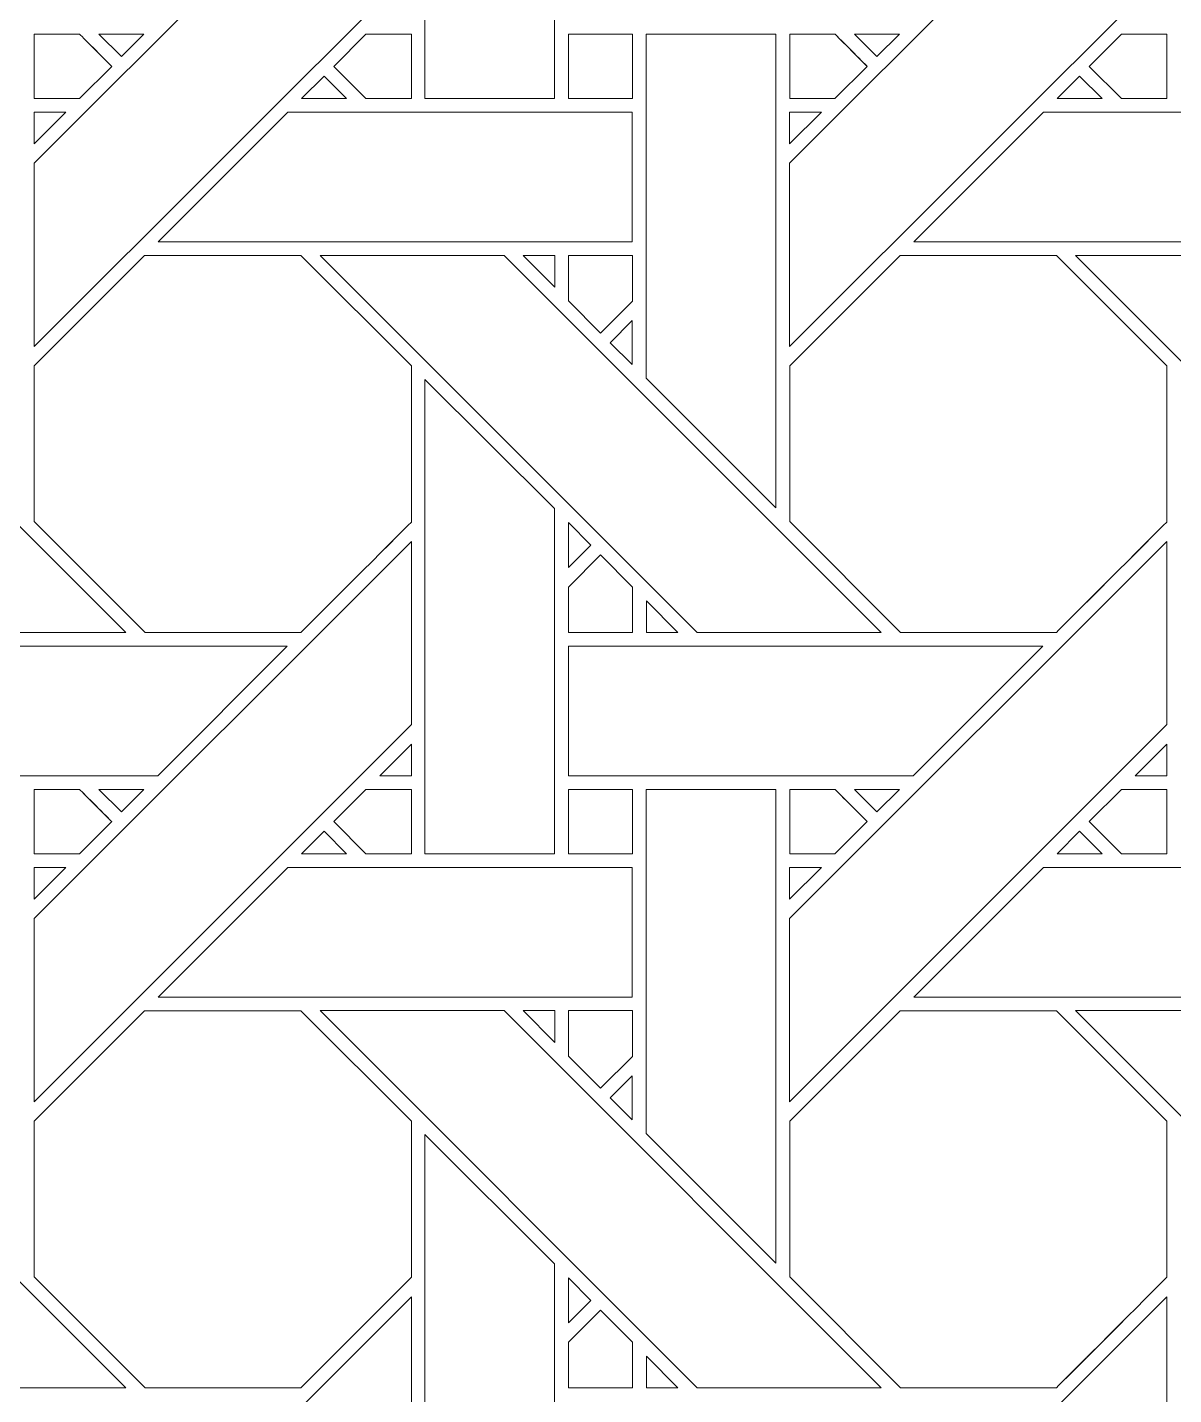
# Model space of a CAD drawing. Header units: inches. Extents: x 4.4 to 20.4, y 1.1 to 17.1.
# Drawn here: x 16.407 to 17.846, y 6.477 to 8.195 of the extents above; entities that cross this region are included whole.
import ezdxf

# ---------------------------------------------------------------- set-up
doc = ezdxf.new("R2010")
doc.units = ezdxf.units.IN
doc.header["$MEASUREMENT"] = 0
doc.layers.add('Design', color=7, linetype='Continuous', lineweight=0)

msp = doc.modelspace()

# ---------------------------------------------------------------- linework, layer by layer
at = {"layer": 'Design'}
for points, knots in [([(12.3829, 17.0948), (7.9646, 17.0948), (4.3829, 13.513), (4.3829, 9.0948), (4.3829, 4.6765), (7.9646, 1.0948), (12.3829, 1.0948), (16.8011, 1.0948), (20.3829, 4.6765), (20.3829, 9.0948), (20.3829, 13.513), (16.8011, 17.0948), (12.3829, 17.0948)], [0, 0, 0, 0, 1, 1, 1, 2, 2, 2, 3, 3, 3, 4, 4, 4, 4]), ([(12.3829, 16.2388), (8.4373, 16.2388), (5.2388, 13.0403), (5.2388, 9.0948), (5.2388, 5.1492), (8.4373, 1.9507), (12.3829, 1.9507), (16.3284, 1.9507), (19.5269, 5.1492), (19.5269, 9.0948), (19.5269, 13.0403), (16.3284, 16.2388), (12.3829, 16.2388)], [0, 0, 0, 0, 1, 1, 1, 2, 2, 2, 3, 3, 3, 4, 4, 4, 4]), ([(16.9061, 8.1057), (16.9061, 8.1057), (16.9061, 8.7015), (16.9061, 8.7015), (16.9061, 8.7015), (17.0689, 8.5394), (17.0689, 8.5394), (17.0689, 8.5394), (17.0689, 8.1057), (17.0689, 8.1057), (17.0689, 8.1057), (16.9061, 8.1057), (16.9061, 8.1057)], [0, 0, 0, 0, 1, 1, 1, 2, 2, 2, 3, 3, 3, 4, 4, 4, 4]), ([(16.889, 8.2679), (16.889, 8.2679), (16.4153, 7.7943), (16.4153, 7.7943), (16.4153, 7.7943), (16.4153, 8.0244), (16.4153, 8.0244), (16.4153, 8.0244), (16.889, 8.498), (16.889, 8.498), (16.889, 8.498), (16.889, 8.2679), (16.889, 8.2679)], [0, 0, 0, 0, 1, 1, 1, 2, 2, 2, 3, 3, 3, 4, 4, 4, 4]), ([(17.8377, 8.2679), (17.8377, 8.2679), (17.364, 7.7943), (17.364, 7.7943), (17.364, 7.7943), (17.364, 8.0244), (17.364, 8.0244), (17.364, 8.0244), (17.8377, 8.498), (17.8377, 8.498), (17.8377, 8.498), (17.8377, 8.2679), (17.8377, 8.2679)], [0, 0, 0, 0, 1, 1, 1, 2, 2, 2, 3, 3, 3, 4, 4, 4, 4]), ([(16.4724, 8.1865), (16.4775, 8.1813), (16.5083, 8.1505), (16.5127, 8.1461), (16.5127, 8.1461), (16.4723, 8.1057), (16.4723, 8.1057), (16.4723, 8.1057), (16.4153, 8.1057), (16.4153, 8.1057), (16.4153, 8.1057), (16.4153, 8.1865), (16.4153, 8.1865), (16.4153, 8.1865), (16.4724, 8.1865), (16.4724, 8.1865)], [0, 0, 0, 0, 1, 1, 1, 2, 2, 2, 3, 3, 3, 4, 4, 4, 5, 5, 5, 5]), ([(16.5127, 8.1461), (16.5127, 8.1461), (16.4723, 8.1057), (16.4723, 8.1057), (16.4723, 8.1057), (16.4153, 8.1057), (16.4153, 8.1057), (16.4153, 8.1057), (16.4153, 8.1865), (16.4153, 8.1865), (16.4153, 8.1865), (16.4724, 8.1865), (16.4724, 8.1865), (16.4777, 8.1812), (16.5085, 8.1503), (16.5127, 8.1461)], [0, 0, 0, 0, 1, 1, 1, 2, 2, 2, 3, 3, 3, 4, 4, 4, 5, 5, 5, 5]), ([(16.4967, 8.1865), (16.4967, 8.1865), (16.5532, 8.1865), (16.5532, 8.1865), (16.5532, 8.1865), (16.5249, 8.1583), (16.5249, 8.1583), (16.5249, 8.1583), (16.4967, 8.1865), (16.4967, 8.1865)], [0, 0, 0, 0, 1, 1, 1, 2, 2, 2, 3, 3, 3, 3]), ([(16.8319, 8.1057), (16.8319, 8.1057), (16.7915, 8.1461), (16.7915, 8.1461), (16.7915, 8.1461), (16.832, 8.1865), (16.832, 8.1865), (16.832, 8.1865), (16.889, 8.1865), (16.889, 8.1865), (16.889, 8.1865), (16.889, 8.1057), (16.889, 8.1057), (16.889, 8.1057), (16.8319, 8.1057), (16.8319, 8.1057)], [0, 0, 0, 0, 1, 1, 1, 2, 2, 2, 3, 3, 3, 4, 4, 4, 5, 5, 5, 5]), ([(16.889, 8.1057), (16.889, 8.1057), (16.8319, 8.1057), (16.8319, 8.1057), (16.8319, 8.1057), (16.7915, 8.1461), (16.7915, 8.1461), (16.7915, 8.1461), (16.832, 8.1865), (16.832, 8.1865), (16.832, 8.1865), (16.889, 8.1865), (16.889, 8.1865), (16.889, 8.1865), (16.889, 8.1057), (16.889, 8.1057)], [0, 0, 0, 0, 1, 1, 1, 2, 2, 2, 3, 3, 3, 4, 4, 4, 5, 5, 5, 5]), ([(17.0862, 8.1057), (17.0862, 8.1057), (17.0862, 8.1865), (17.0862, 8.1865), (17.0862, 8.1865), (17.1665, 8.1865), (17.1665, 8.1865), (17.1665, 8.1865), (17.1665, 8.1057), (17.1665, 8.1057), (17.1665, 8.1057), (17.0862, 8.1057), (17.0862, 8.1057)], [0, 0, 0, 0, 1, 1, 1, 2, 2, 2, 3, 3, 3, 4, 4, 4, 4]), ([(17.0862, 8.1057), (17.0862, 8.1057), (17.0862, 8.1865), (17.0862, 8.1865), (17.0862, 8.1865), (17.1665, 8.1865), (17.1665, 8.1865), (17.1665, 8.1865), (17.1665, 8.1057), (17.1665, 8.1057), (17.1665, 8.1057), (17.0862, 8.1057), (17.0862, 8.1057)], [0, 0, 0, 0, 1, 1, 1, 2, 2, 2, 3, 3, 3, 4, 4, 4, 4]), ([(17.184, 7.7543), (17.184, 7.7543), (17.184, 8.1865), (17.184, 8.1865), (17.184, 8.1865), (17.3469, 8.1865), (17.3469, 8.1865), (17.3469, 8.1865), (17.3469, 7.5914), (17.3469, 7.5914), (17.3469, 7.5914), (17.184, 7.7543), (17.184, 7.7543)], [0, 0, 0, 0, 1, 1, 1, 2, 2, 2, 3, 3, 3, 4, 4, 4, 4]), ([(17.4211, 8.1865), (17.4263, 8.1813), (17.457, 8.1505), (17.4615, 8.1461), (17.4615, 8.1461), (17.421, 8.1057), (17.421, 8.1057), (17.421, 8.1057), (17.3641, 8.1057), (17.3641, 8.1057), (17.3641, 8.1057), (17.3641, 8.1865), (17.3641, 8.1865), (17.3641, 8.1865), (17.4211, 8.1865), (17.4211, 8.1865)], [0, 0, 0, 0, 1, 1, 1, 2, 2, 2, 3, 3, 3, 4, 4, 4, 5, 5, 5, 5]), ([(17.4457, 8.1618), (17.4457, 8.1618), (17.4615, 8.1461), (17.4615, 8.1461), (17.4615, 8.1461), (17.421, 8.1057), (17.421, 8.1057), (17.421, 8.1057), (17.3641, 8.1057), (17.3641, 8.1057), (17.3641, 8.1057), (17.3641, 8.1865), (17.3641, 8.1865), (17.3641, 8.1865), (17.4211, 8.1865), (17.4211, 8.1865), (17.4265, 8.1811), (17.4364, 8.1712), (17.4457, 8.1618)], [0, 0, 0, 0, 1, 1, 1, 2, 2, 2, 3, 3, 3, 4, 4, 4, 5, 5, 5, 6, 6, 6, 6]), ([(17.4455, 8.1865), (17.4455, 8.1865), (17.5019, 8.1865), (17.5019, 8.1865), (17.5019, 8.1865), (17.4736, 8.1583), (17.4736, 8.1583), (17.4736, 8.1583), (17.4455, 8.1865), (17.4455, 8.1865)], [0, 0, 0, 0, 1, 1, 1, 2, 2, 2, 3, 3, 3, 3]), ([(17.7806, 8.1057), (17.7806, 8.1057), (17.7403, 8.1461), (17.7403, 8.1461), (17.7403, 8.1461), (17.7807, 8.1865), (17.7807, 8.1865), (17.7807, 8.1865), (17.8377, 8.1865), (17.8377, 8.1865), (17.8377, 8.1865), (17.8377, 8.1057), (17.8377, 8.1057), (17.8377, 8.1057), (17.7806, 8.1057), (17.7806, 8.1057)], [0, 0, 0, 0, 1, 1, 1, 2, 2, 2, 3, 3, 3, 4, 4, 4, 5, 5, 5, 5]), ([(17.8377, 8.1057), (17.8377, 8.1057), (17.7806, 8.1057), (17.7806, 8.1057), (17.7806, 8.1057), (17.7403, 8.1461), (17.7403, 8.1461), (17.7403, 8.1461), (17.7807, 8.1865), (17.7807, 8.1865), (17.7807, 8.1865), (17.8377, 8.1865), (17.8377, 8.1865), (17.8377, 8.1865), (17.8377, 8.1057), (17.8377, 8.1057)], [0, 0, 0, 0, 1, 1, 1, 2, 2, 2, 3, 3, 3, 4, 4, 4, 5, 5, 5, 5]), ([(16.7794, 8.1339), (16.7794, 8.1339), (16.8076, 8.1057), (16.8076, 8.1057), (16.8076, 8.1057), (16.7511, 8.1057), (16.7511, 8.1057), (16.7511, 8.1057), (16.7794, 8.1339), (16.7794, 8.1339)], [0, 0, 0, 0, 1, 1, 1, 2, 2, 2, 3, 3, 3, 3]), ([(17.7281, 8.1339), (17.7281, 8.1339), (17.7564, 8.1057), (17.7564, 8.1057), (17.7564, 8.1057), (17.6999, 8.1057), (17.6999, 8.1057), (17.6999, 8.1057), (17.7281, 8.1339), (17.7281, 8.1339)], [0, 0, 0, 0, 1, 1, 1, 2, 2, 2, 3, 3, 3, 3]), ([(16.4551, 8.0885), (16.4551, 8.0885), (16.4153, 8.0487), (16.4153, 8.0487), (16.4153, 8.0487), (16.4153, 8.0885), (16.4153, 8.0885), (16.4153, 8.0885), (16.4551, 8.0885), (16.4551, 8.0885)], [0, 0, 0, 0, 1, 1, 1, 2, 2, 2, 3, 3, 3, 3]), ([(17.1664, 8.0885), (17.1664, 8.0885), (17.1664, 7.9257), (17.1664, 7.9257), (17.1664, 7.9257), (16.5711, 7.9257), (16.5711, 7.9257), (16.5711, 7.9257), (16.734, 8.0885), (16.734, 8.0885), (16.734, 8.0885), (17.1664, 8.0885), (17.1664, 8.0885)], [0, 0, 0, 0, 1, 1, 1, 2, 2, 2, 3, 3, 3, 4, 4, 4, 4]), ([(17.4039, 8.0885), (17.4039, 8.0885), (17.364, 8.0487), (17.364, 8.0487), (17.364, 8.0487), (17.364, 8.0885), (17.364, 8.0885), (17.364, 8.0885), (17.4039, 8.0885), (17.4039, 8.0885)], [0, 0, 0, 0, 1, 1, 1, 2, 2, 2, 3, 3, 3, 3]), ([(18.1152, 8.0885), (18.1152, 8.0885), (18.1152, 7.9257), (18.1152, 7.9257), (18.1152, 7.9257), (17.5199, 7.9257), (17.5199, 7.9257), (17.5199, 7.9257), (17.6827, 8.0885), (17.6827, 8.0885), (17.6827, 8.0885), (18.1152, 8.0885), (18.1152, 8.0885)], [0, 0, 0, 0, 1, 1, 1, 2, 2, 2, 3, 3, 3, 4, 4, 4, 4]), ([(16.2993, 7.435), (16.2993, 7.435), (15.8257, 7.9086), (15.8257, 7.9086), (15.8257, 7.9086), (16.0567, 7.9086), (16.0567, 7.9086), (16.0567, 7.9086), (16.5303, 7.435), (16.5303, 7.435), (16.5303, 7.435), (16.2993, 7.435), (16.2993, 7.435)], [0, 0, 0, 0, 1, 1, 1, 2, 2, 2, 3, 3, 3, 4, 4, 4, 4]), ([(16.554, 7.9086), (16.554, 7.9086), (16.7502, 7.9086), (16.7502, 7.9086), (16.7502, 7.9086), (16.889, 7.7699), (16.889, 7.7699), (16.889, 7.7699), (16.889, 7.5737), (16.889, 7.5737), (16.8712, 7.5557), (16.7593, 7.444), (16.7503, 7.435), (16.7503, 7.435), (16.5546, 7.435), (16.5546, 7.435), (16.5546, 7.435), (16.4153, 7.5742), (16.4153, 7.5742), (16.4153, 7.5742), (16.4153, 7.7699), (16.4153, 7.7699), (16.4153, 7.7699), (16.554, 7.9086), (16.554, 7.9086)], [0, 0, 0, 0, 1, 1, 1, 2, 2, 2, 3, 3, 3, 4, 4, 4, 5, 5, 5, 6, 6, 6, 7, 7, 7, 8, 8, 8, 8]), ([(16.889, 7.5737), (16.8711, 7.5556), (16.7592, 7.4439), (16.7503, 7.435), (16.7503, 7.435), (16.5546, 7.435), (16.5546, 7.435), (16.5546, 7.435), (16.4153, 7.5742), (16.4153, 7.5742), (16.4153, 7.5742), (16.4153, 7.7699), (16.4153, 7.7699), (16.4153, 7.7699), (16.554, 7.9086), (16.554, 7.9086), (16.554, 7.9086), (16.7502, 7.9086), (16.7502, 7.9086), (16.7502, 7.9086), (16.889, 7.7699), (16.889, 7.7699), (16.889, 7.7699), (16.889, 7.5737), (16.889, 7.5737)], [0, 0, 0, 0, 1, 1, 1, 2, 2, 2, 3, 3, 3, 4, 4, 4, 5, 5, 5, 6, 6, 6, 7, 7, 7, 8, 8, 8, 8]), ([(17.248, 7.435), (17.248, 7.435), (16.7745, 7.9086), (16.7745, 7.9086), (16.7745, 7.9086), (17.0054, 7.9086), (17.0054, 7.9086), (17.0054, 7.9086), (17.479, 7.435), (17.479, 7.435), (17.479, 7.435), (17.248, 7.435), (17.248, 7.435)], [0, 0, 0, 0, 1, 1, 1, 2, 2, 2, 3, 3, 3, 4, 4, 4, 4]), ([(17.069, 7.9086), (17.069, 7.9086), (17.069, 7.8688), (17.069, 7.8688), (17.069, 7.8688), (17.0295, 7.9086), (17.0295, 7.9086), (17.0295, 7.9086), (17.069, 7.9086), (17.069, 7.9086)], [0, 0, 0, 0, 1, 1, 1, 2, 2, 2, 3, 3, 3, 3]), ([(17.1665, 7.9086), (17.1665, 7.9086), (17.1665, 7.851), (17.1665, 7.851), (17.1665, 7.851), (17.1265, 7.8111), (17.1265, 7.8111), (17.1265, 7.8111), (17.0862, 7.8514), (17.0862, 7.8514), (17.0862, 7.8514), (17.0862, 7.9086), (17.0862, 7.9086), (17.0862, 7.9086), (17.1665, 7.9086), (17.1665, 7.9086)], [0, 0, 0, 0, 1, 1, 1, 2, 2, 2, 3, 3, 3, 4, 4, 4, 5, 5, 5, 5]), ([(17.1265, 7.8111), (17.1265, 7.8111), (17.0862, 7.8514), (17.0862, 7.8514), (17.0862, 7.8514), (17.0862, 7.9086), (17.0862, 7.9086), (17.0862, 7.9086), (17.1665, 7.9086), (17.1665, 7.9086), (17.1665, 7.9086), (17.1665, 7.851), (17.1665, 7.851), (17.1665, 7.851), (17.1265, 7.8111), (17.1265, 7.8111)], [0, 0, 0, 0, 1, 1, 1, 2, 2, 2, 3, 3, 3, 4, 4, 4, 5, 5, 5, 5]), ([(17.5028, 7.9086), (17.5028, 7.9086), (17.699, 7.9086), (17.699, 7.9086), (17.699, 7.9086), (17.8377, 7.7699), (17.8377, 7.7699), (17.8377, 7.7699), (17.8377, 7.5737), (17.8377, 7.5737), (17.8199, 7.5557), (17.708, 7.444), (17.699, 7.435), (17.699, 7.435), (17.5033, 7.435), (17.5033, 7.435), (17.5033, 7.435), (17.3641, 7.5742), (17.3641, 7.5742), (17.3641, 7.5742), (17.3641, 7.7699), (17.3641, 7.7699), (17.3641, 7.7699), (17.5028, 7.9086), (17.5028, 7.9086)], [0, 0, 0, 0, 1, 1, 1, 2, 2, 2, 3, 3, 3, 4, 4, 4, 5, 5, 5, 6, 6, 6, 7, 7, 7, 8, 8, 8, 8]), ([(17.8377, 7.5737), (17.8198, 7.5556), (17.7079, 7.4439), (17.699, 7.435), (17.699, 7.435), (17.5033, 7.435), (17.5033, 7.435), (17.5033, 7.435), (17.3641, 7.5742), (17.3641, 7.5742), (17.3641, 7.5742), (17.3641, 7.7699), (17.3641, 7.7699), (17.3641, 7.7699), (17.5028, 7.9086), (17.5028, 7.9086), (17.5028, 7.9086), (17.699, 7.9086), (17.699, 7.9086), (17.699, 7.9086), (17.8377, 7.7699), (17.8377, 7.7699), (17.8377, 7.7699), (17.8377, 7.5737), (17.8377, 7.5737)], [0, 0, 0, 0, 1, 1, 1, 2, 2, 2, 3, 3, 3, 4, 4, 4, 5, 5, 5, 6, 6, 6, 7, 7, 7, 8, 8, 8, 8]), ([(18.1967, 7.435), (18.1967, 7.435), (17.7232, 7.9086), (17.7232, 7.9086), (17.7232, 7.9086), (17.9541, 7.9086), (17.9541, 7.9086), (17.9541, 7.9086), (18.4278, 7.435), (18.4278, 7.435), (18.4278, 7.435), (18.1967, 7.435), (18.1967, 7.435)], [0, 0, 0, 0, 1, 1, 1, 2, 2, 2, 3, 3, 3, 4, 4, 4, 4]), ([(17.1664, 7.8268), (17.1664, 7.8268), (17.1664, 7.7716), (17.1664, 7.7716), (17.1664, 7.7716), (17.1387, 7.799), (17.1387, 7.799), (17.1387, 7.799), (17.1664, 7.8268), (17.1664, 7.8268)], [0, 0, 0, 0, 1, 1, 1, 2, 2, 2, 3, 3, 3, 3]), ([(16.9061, 7.157), (16.9061, 7.157), (16.9061, 7.7528), (16.9061, 7.7528), (16.9061, 7.7528), (17.0689, 7.5906), (17.0689, 7.5906), (17.0689, 7.5906), (17.0689, 7.157), (17.0689, 7.157), (17.0689, 7.157), (16.9061, 7.157), (16.9061, 7.157)], [0, 0, 0, 0, 1, 1, 1, 2, 2, 2, 3, 3, 3, 4, 4, 4, 4]), ([(17.0862, 7.5164), (17.0862, 7.5164), (17.0862, 7.5732), (17.0862, 7.5732), (17.0862, 7.5732), (17.1144, 7.5446), (17.1144, 7.5446), (17.1144, 7.5446), (17.0862, 7.5164), (17.0862, 7.5164)], [0, 0, 0, 0, 1, 1, 1, 2, 2, 2, 3, 3, 3, 3]), ([(16.889, 7.3192), (16.889, 7.3192), (16.4153, 6.8455), (16.4153, 6.8455), (16.4153, 6.8455), (16.4153, 7.0756), (16.4153, 7.0756), (16.4153, 7.0756), (16.889, 7.5492), (16.889, 7.5492), (16.889, 7.5492), (16.889, 7.3192), (16.889, 7.3192)], [0, 0, 0, 0, 1, 1, 1, 2, 2, 2, 3, 3, 3, 4, 4, 4, 4]), ([(17.8377, 7.3192), (17.8377, 7.3192), (17.364, 6.8455), (17.364, 6.8455), (17.364, 6.8455), (17.364, 7.0756), (17.364, 7.0756), (17.364, 7.0756), (17.8377, 7.5492), (17.8377, 7.5492), (17.8377, 7.5492), (17.8377, 7.3192), (17.8377, 7.3192)], [0, 0, 0, 0, 1, 1, 1, 2, 2, 2, 3, 3, 3, 4, 4, 4, 4]), ([(17.0862, 7.4347), (17.0862, 7.4347), (17.0862, 7.492), (17.0862, 7.492), (17.0862, 7.492), (17.1265, 7.5323), (17.1265, 7.5323), (17.1265, 7.5323), (17.1669, 7.492), (17.1669, 7.492), (17.1669, 7.492), (17.1669, 7.4347), (17.1669, 7.4347), (17.1669, 7.4347), (17.0862, 7.4347), (17.0862, 7.4347)], [0, 0, 0, 0, 1, 1, 1, 2, 2, 2, 3, 3, 3, 4, 4, 4, 5, 5, 5, 5]), ([(17.1265, 7.5323), (17.1265, 7.5323), (17.1669, 7.492), (17.1669, 7.492), (17.1669, 7.492), (17.1669, 7.4347), (17.1669, 7.4347), (17.1669, 7.4347), (17.0862, 7.4347), (17.0862, 7.4347), (17.0862, 7.4347), (17.0862, 7.492), (17.0862, 7.492), (17.0862, 7.492), (17.1265, 7.5323), (17.1265, 7.5323)], [0, 0, 0, 0, 1, 1, 1, 2, 2, 2, 3, 3, 3, 4, 4, 4, 5, 5, 5, 5]), ([(17.1841, 7.4349), (17.1841, 7.4349), (17.1841, 7.4747), (17.1841, 7.4747), (17.1841, 7.4747), (17.2238, 7.4349), (17.2238, 7.4349), (17.2238, 7.4349), (17.1841, 7.4349), (17.1841, 7.4349)], [0, 0, 0, 0, 1, 1, 1, 2, 2, 2, 3, 3, 3, 3]), ([(16.5704, 7.255), (16.5704, 7.255), (16.1375, 7.255), (16.1375, 7.255), (16.1375, 7.255), (16.1375, 7.4177), (16.1375, 7.4177), (16.1375, 7.4177), (16.7332, 7.4177), (16.7332, 7.4177), (16.7332, 7.4177), (16.5704, 7.255), (16.5704, 7.255)], [0, 0, 0, 0, 1, 1, 1, 2, 2, 2, 3, 3, 3, 4, 4, 4, 4]), ([(17.5191, 7.255), (17.5191, 7.255), (17.0862, 7.255), (17.0862, 7.255), (17.0862, 7.255), (17.0862, 7.4177), (17.0862, 7.4177), (17.0862, 7.4177), (17.6819, 7.4177), (17.6819, 7.4177), (17.6819, 7.4177), (17.5191, 7.255), (17.5191, 7.255)], [0, 0, 0, 0, 1, 1, 1, 2, 2, 2, 3, 3, 3, 4, 4, 4, 4]), ([(16.889, 7.2948), (16.889, 7.2948), (16.889, 7.255), (16.889, 7.255), (16.889, 7.255), (16.8492, 7.255), (16.8492, 7.255), (16.8492, 7.255), (16.889, 7.2948), (16.889, 7.2948)], [0, 0, 0, 0, 1, 1, 1, 2, 2, 2, 3, 3, 3, 3]), ([(17.8377, 7.2948), (17.8377, 7.2948), (17.8377, 7.255), (17.8377, 7.255), (17.8377, 7.255), (17.7979, 7.255), (17.7979, 7.255), (17.7979, 7.255), (17.8377, 7.2948), (17.8377, 7.2948)], [0, 0, 0, 0, 1, 1, 1, 2, 2, 2, 3, 3, 3, 3]), ([(16.4724, 7.2377), (16.4775, 7.2326), (16.5083, 7.2018), (16.5127, 7.1974), (16.5127, 7.1974), (16.4723, 7.1569), (16.4723, 7.1569), (16.4723, 7.1569), (16.4153, 7.1569), (16.4153, 7.1569), (16.4153, 7.1569), (16.4153, 7.2377), (16.4153, 7.2377), (16.4153, 7.2377), (16.4724, 7.2377), (16.4724, 7.2377)], [0, 0, 0, 0, 1, 1, 1, 2, 2, 2, 3, 3, 3, 4, 4, 4, 5, 5, 5, 5]), ([(16.5127, 7.1974), (16.5127, 7.1974), (16.4723, 7.1569), (16.4723, 7.1569), (16.4723, 7.1569), (16.4153, 7.1569), (16.4153, 7.1569), (16.4153, 7.1569), (16.4153, 7.2377), (16.4153, 7.2377), (16.4153, 7.2377), (16.4724, 7.2377), (16.4724, 7.2377), (16.4777, 7.2324), (16.5085, 7.2016), (16.5127, 7.1974)], [0, 0, 0, 0, 1, 1, 1, 2, 2, 2, 3, 3, 3, 4, 4, 4, 5, 5, 5, 5]), ([(16.4967, 7.2377), (16.4967, 7.2377), (16.5532, 7.2377), (16.5532, 7.2377), (16.5532, 7.2377), (16.5249, 7.2096), (16.5249, 7.2096), (16.5249, 7.2096), (16.4967, 7.2377), (16.4967, 7.2377)], [0, 0, 0, 0, 1, 1, 1, 2, 2, 2, 3, 3, 3, 3]), ([(16.8319, 7.1569), (16.8319, 7.1569), (16.7915, 7.1973), (16.7915, 7.1973), (16.7915, 7.1973), (16.832, 7.2377), (16.832, 7.2377), (16.832, 7.2377), (16.889, 7.2377), (16.889, 7.2377), (16.889, 7.2377), (16.889, 7.1569), (16.889, 7.1569), (16.889, 7.1569), (16.8319, 7.1569), (16.8319, 7.1569)], [0, 0, 0, 0, 1, 1, 1, 2, 2, 2, 3, 3, 3, 4, 4, 4, 5, 5, 5, 5]), ([(16.889, 7.1569), (16.889, 7.1569), (16.8319, 7.1569), (16.8319, 7.1569), (16.8319, 7.1569), (16.7915, 7.1973), (16.7915, 7.1973), (16.7915, 7.1973), (16.832, 7.2377), (16.832, 7.2377), (16.832, 7.2377), (16.889, 7.2377), (16.889, 7.2377), (16.889, 7.2377), (16.889, 7.1569), (16.889, 7.1569)], [0, 0, 0, 0, 1, 1, 1, 2, 2, 2, 3, 3, 3, 4, 4, 4, 5, 5, 5, 5]), ([(17.0862, 7.1569), (17.0862, 7.1569), (17.0862, 7.2377), (17.0862, 7.2377), (17.0862, 7.2377), (17.1665, 7.2377), (17.1665, 7.2377), (17.1665, 7.2377), (17.1665, 7.1569), (17.1665, 7.1569), (17.1665, 7.1569), (17.0862, 7.1569), (17.0862, 7.1569)], [0, 0, 0, 0, 1, 1, 1, 2, 2, 2, 3, 3, 3, 4, 4, 4, 4]), ([(17.0862, 7.1569), (17.0862, 7.1569), (17.0862, 7.2377), (17.0862, 7.2377), (17.0862, 7.2377), (17.1665, 7.2377), (17.1665, 7.2377), (17.1665, 7.2377), (17.1665, 7.1569), (17.1665, 7.1569), (17.1665, 7.1569), (17.0862, 7.1569), (17.0862, 7.1569)], [0, 0, 0, 0, 1, 1, 1, 2, 2, 2, 3, 3, 3, 4, 4, 4, 4]), ([(17.184, 6.8055), (17.184, 6.8055), (17.184, 7.2377), (17.184, 7.2377), (17.184, 7.2377), (17.3469, 7.2377), (17.3469, 7.2377), (17.3469, 7.2377), (17.3469, 6.6426), (17.3469, 6.6426), (17.3469, 6.6426), (17.184, 6.8055), (17.184, 6.8055)], [0, 0, 0, 0, 1, 1, 1, 2, 2, 2, 3, 3, 3, 4, 4, 4, 4]), ([(17.4211, 7.2377), (17.4263, 7.2326), (17.457, 7.2018), (17.4615, 7.1974), (17.4615, 7.1974), (17.421, 7.1569), (17.421, 7.1569), (17.421, 7.1569), (17.3641, 7.1569), (17.3641, 7.1569), (17.3641, 7.1569), (17.3641, 7.2377), (17.3641, 7.2377), (17.3641, 7.2377), (17.4211, 7.2377), (17.4211, 7.2377)], [0, 0, 0, 0, 1, 1, 1, 2, 2, 2, 3, 3, 3, 4, 4, 4, 5, 5, 5, 5]), ([(17.4468, 7.2121), (17.4468, 7.2121), (17.4615, 7.1974), (17.4615, 7.1974), (17.4615, 7.1974), (17.421, 7.1569), (17.421, 7.1569), (17.421, 7.1569), (17.3641, 7.1569), (17.3641, 7.1569), (17.3641, 7.1569), (17.3641, 7.2377), (17.3641, 7.2377), (17.3641, 7.2377), (17.4211, 7.2377), (17.4211, 7.2377), (17.4267, 7.2322), (17.4371, 7.2217), (17.4468, 7.2121)], [0, 0, 0, 0, 1, 1, 1, 2, 2, 2, 3, 3, 3, 4, 4, 4, 5, 5, 5, 6, 6, 6, 6]), ([(17.4455, 7.2377), (17.4455, 7.2377), (17.5019, 7.2377), (17.5019, 7.2377), (17.5019, 7.2377), (17.4736, 7.2096), (17.4736, 7.2096), (17.4736, 7.2096), (17.4455, 7.2377), (17.4455, 7.2377)], [0, 0, 0, 0, 1, 1, 1, 2, 2, 2, 3, 3, 3, 3]), ([(17.7806, 7.1569), (17.7806, 7.1569), (17.7403, 7.1973), (17.7403, 7.1973), (17.7403, 7.1973), (17.7807, 7.2377), (17.7807, 7.2377), (17.7807, 7.2377), (17.8377, 7.2377), (17.8377, 7.2377), (17.8377, 7.2377), (17.8377, 7.1569), (17.8377, 7.1569), (17.8377, 7.1569), (17.7806, 7.1569), (17.7806, 7.1569)], [0, 0, 0, 0, 1, 1, 1, 2, 2, 2, 3, 3, 3, 4, 4, 4, 5, 5, 5, 5]), ([(17.8377, 7.1569), (17.8377, 7.1569), (17.7806, 7.1569), (17.7806, 7.1569), (17.7806, 7.1569), (17.7403, 7.1973), (17.7403, 7.1973), (17.7403, 7.1973), (17.7807, 7.2377), (17.7807, 7.2377), (17.7807, 7.2377), (17.8377, 7.2377), (17.8377, 7.2377), (17.8377, 7.2377), (17.8377, 7.1569), (17.8377, 7.1569)], [0, 0, 0, 0, 1, 1, 1, 2, 2, 2, 3, 3, 3, 4, 4, 4, 5, 5, 5, 5]), ([(16.7794, 7.1852), (16.7794, 7.1852), (16.8076, 7.157), (16.8076, 7.157), (16.8076, 7.157), (16.7511, 7.157), (16.7511, 7.157), (16.7511, 7.157), (16.7794, 7.1852), (16.7794, 7.1852)], [0, 0, 0, 0, 1, 1, 1, 2, 2, 2, 3, 3, 3, 3]), ([(17.7281, 7.1852), (17.7281, 7.1852), (17.7564, 7.157), (17.7564, 7.157), (17.7564, 7.157), (17.6999, 7.157), (17.6999, 7.157), (17.6999, 7.157), (17.7281, 7.1852), (17.7281, 7.1852)], [0, 0, 0, 0, 1, 1, 1, 2, 2, 2, 3, 3, 3, 3]), ([(16.4551, 7.1398), (16.4551, 7.1398), (16.4153, 7.1), (16.4153, 7.1), (16.4153, 7.1), (16.4153, 7.1398), (16.4153, 7.1398), (16.4153, 7.1398), (16.4551, 7.1398), (16.4551, 7.1398)], [0, 0, 0, 0, 1, 1, 1, 2, 2, 2, 3, 3, 3, 3]), ([(17.1664, 7.1398), (17.1664, 7.1398), (17.1664, 6.977), (17.1664, 6.977), (17.1664, 6.977), (16.5711, 6.977), (16.5711, 6.977), (16.5711, 6.977), (16.734, 7.1398), (16.734, 7.1398), (16.734, 7.1398), (17.1664, 7.1398), (17.1664, 7.1398)], [0, 0, 0, 0, 1, 1, 1, 2, 2, 2, 3, 3, 3, 4, 4, 4, 4]), ([(17.4039, 7.1398), (17.4039, 7.1398), (17.364, 7.1), (17.364, 7.1), (17.364, 7.1), (17.364, 7.1398), (17.364, 7.1398), (17.364, 7.1398), (17.4039, 7.1398), (17.4039, 7.1398)], [0, 0, 0, 0, 1, 1, 1, 2, 2, 2, 3, 3, 3, 3]), ([(18.1152, 7.1398), (18.1152, 7.1398), (18.1152, 6.977), (18.1152, 6.977), (18.1152, 6.977), (17.5199, 6.977), (17.5199, 6.977), (17.5199, 6.977), (17.6827, 7.1398), (17.6827, 7.1398), (17.6827, 7.1398), (18.1152, 7.1398), (18.1152, 7.1398)], [0, 0, 0, 0, 1, 1, 1, 2, 2, 2, 3, 3, 3, 4, 4, 4, 4]), ([(16.2993, 6.4862), (16.2993, 6.4862), (15.8257, 6.9599), (15.8257, 6.9599), (15.8257, 6.9599), (16.0567, 6.9599), (16.0567, 6.9599), (16.0567, 6.9599), (16.5303, 6.4862), (16.5303, 6.4862), (16.5303, 6.4862), (16.2993, 6.4862), (16.2993, 6.4862)], [0, 0, 0, 0, 1, 1, 1, 2, 2, 2, 3, 3, 3, 4, 4, 4, 4]), ([(16.554, 6.9598), (16.554, 6.9598), (16.7502, 6.9598), (16.7502, 6.9598), (16.7502, 6.9598), (16.889, 6.8211), (16.889, 6.8211), (16.889, 6.8211), (16.889, 6.6249), (16.889, 6.6249), (16.8712, 6.607), (16.7593, 6.4952), (16.7503, 6.4862), (16.7503, 6.4862), (16.5546, 6.4862), (16.5546, 6.4862), (16.5546, 6.4862), (16.4153, 6.6255), (16.4153, 6.6255), (16.4153, 6.6255), (16.4153, 6.8211), (16.4153, 6.8211), (16.4153, 6.8211), (16.554, 6.9598), (16.554, 6.9598)], [0, 0, 0, 0, 1, 1, 1, 2, 2, 2, 3, 3, 3, 4, 4, 4, 5, 5, 5, 6, 6, 6, 7, 7, 7, 8, 8, 8, 8]), ([(16.889, 6.6249), (16.8711, 6.6069), (16.7592, 6.4952), (16.7503, 6.4862), (16.7503, 6.4862), (16.5546, 6.4862), (16.5546, 6.4862), (16.5546, 6.4862), (16.4153, 6.6255), (16.4153, 6.6255), (16.4153, 6.6255), (16.4153, 6.8211), (16.4153, 6.8211), (16.4153, 6.8211), (16.554, 6.9598), (16.554, 6.9598), (16.554, 6.9598), (16.7502, 6.9598), (16.7502, 6.9598), (16.7502, 6.9598), (16.889, 6.8211), (16.889, 6.8211), (16.889, 6.8211), (16.889, 6.6249), (16.889, 6.6249)], [0, 0, 0, 0, 1, 1, 1, 2, 2, 2, 3, 3, 3, 4, 4, 4, 5, 5, 5, 6, 6, 6, 7, 7, 7, 8, 8, 8, 8]), ([(17.248, 6.4862), (17.248, 6.4862), (16.7745, 6.9599), (16.7745, 6.9599), (16.7745, 6.9599), (17.0054, 6.9599), (17.0054, 6.9599), (17.0054, 6.9599), (17.479, 6.4862), (17.479, 6.4862), (17.479, 6.4862), (17.248, 6.4862), (17.248, 6.4862)], [0, 0, 0, 0, 1, 1, 1, 2, 2, 2, 3, 3, 3, 4, 4, 4, 4]), ([(17.069, 6.9599), (17.069, 6.9599), (17.069, 6.92), (17.069, 6.92), (17.069, 6.92), (17.0295, 6.9599), (17.0295, 6.9599), (17.0295, 6.9599), (17.069, 6.9599), (17.069, 6.9599)], [0, 0, 0, 0, 1, 1, 1, 2, 2, 2, 3, 3, 3, 3]), ([(17.1665, 6.9599), (17.1665, 6.9599), (17.1665, 6.9023), (17.1665, 6.9023), (17.1665, 6.9023), (17.1265, 6.8623), (17.1265, 6.8623), (17.1265, 6.8623), (17.0862, 6.9027), (17.0862, 6.9027), (17.0862, 6.9027), (17.0862, 6.9599), (17.0862, 6.9599), (17.0862, 6.9599), (17.1665, 6.9599), (17.1665, 6.9599)], [0, 0, 0, 0, 1, 1, 1, 2, 2, 2, 3, 3, 3, 4, 4, 4, 5, 5, 5, 5]), ([(17.1265, 6.8623), (17.1265, 6.8623), (17.0862, 6.9027), (17.0862, 6.9027), (17.0862, 6.9027), (17.0862, 6.9599), (17.0862, 6.9599), (17.0862, 6.9599), (17.1665, 6.9599), (17.1665, 6.9599), (17.1665, 6.9599), (17.1665, 6.9023), (17.1665, 6.9023), (17.1665, 6.9023), (17.1265, 6.8623), (17.1265, 6.8623)], [0, 0, 0, 0, 1, 1, 1, 2, 2, 2, 3, 3, 3, 4, 4, 4, 5, 5, 5, 5]), ([(17.5028, 6.9598), (17.5028, 6.9598), (17.699, 6.9598), (17.699, 6.9598), (17.699, 6.9598), (17.8377, 6.8211), (17.8377, 6.8211), (17.8377, 6.8211), (17.8377, 6.6249), (17.8377, 6.6249), (17.8199, 6.607), (17.708, 6.4952), (17.699, 6.4862), (17.699, 6.4862), (17.5033, 6.4862), (17.5033, 6.4862), (17.5033, 6.4862), (17.3641, 6.6255), (17.3641, 6.6255), (17.3641, 6.6255), (17.3641, 6.8211), (17.3641, 6.8211), (17.3641, 6.8211), (17.5028, 6.9598), (17.5028, 6.9598)], [0, 0, 0, 0, 1, 1, 1, 2, 2, 2, 3, 3, 3, 4, 4, 4, 5, 5, 5, 6, 6, 6, 7, 7, 7, 8, 8, 8, 8]), ([(17.8377, 6.6249), (17.82, 6.6071), (17.7081, 6.4953), (17.699, 6.4862), (17.699, 6.4862), (17.5033, 6.4862), (17.5033, 6.4862), (17.5033, 6.4862), (17.3641, 6.6255), (17.3641, 6.6255), (17.3641, 6.6255), (17.3641, 6.8211), (17.3641, 6.8211), (17.3641, 6.8211), (17.5028, 6.9598), (17.5028, 6.9598), (17.5028, 6.9598), (17.699, 6.9598), (17.699, 6.9598), (17.699, 6.9598), (17.8377, 6.8211), (17.8377, 6.8211), (17.8377, 6.8211), (17.8377, 6.6249), (17.8377, 6.6249)], [0, 0, 0, 0, 1, 1, 1, 2, 2, 2, 3, 3, 3, 4, 4, 4, 5, 5, 5, 6, 6, 6, 7, 7, 7, 8, 8, 8, 8]), ([(17.7232, 6.9599), (17.7232, 6.9599), (17.9541, 6.9599), (17.9541, 6.9599), (17.9541, 6.9599), (18.4278, 6.4862), (18.4278, 6.4862), (18.4278, 6.4862), (18.1968, 6.4862), (18.1968, 6.4862), (18.1968, 6.4862), (17.7232, 6.9599), (17.7232, 6.9599)], [0, 0, 0, 0, 1, 1, 1, 2, 2, 2, 3, 3, 3, 4, 4, 4, 4]), ([(17.1664, 6.878), (17.1664, 6.878), (17.1664, 6.8229), (17.1664, 6.8229), (17.1664, 6.8229), (17.1387, 6.8503), (17.1387, 6.8503), (17.1387, 6.8503), (17.1664, 6.878), (17.1664, 6.878)], [0, 0, 0, 0, 1, 1, 1, 2, 2, 2, 3, 3, 3, 3]), ([(16.9061, 6.2082), (16.9061, 6.2082), (16.9061, 6.8041), (16.9061, 6.8041), (16.9061, 6.8041), (17.0689, 6.6419), (17.0689, 6.6419), (17.0689, 6.6419), (17.0689, 6.2082), (17.0689, 6.2082), (17.0689, 6.2082), (16.9061, 6.2082), (16.9061, 6.2082)], [0, 0, 0, 0, 1, 1, 1, 2, 2, 2, 3, 3, 3, 4, 4, 4, 4]), ([(17.0862, 6.5677), (17.0862, 6.5677), (17.0862, 6.6244), (17.0862, 6.6244), (17.0862, 6.6244), (17.1144, 6.5958), (17.1144, 6.5958), (17.1144, 6.5958), (17.0862, 6.5677), (17.0862, 6.5677)], [0, 0, 0, 0, 1, 1, 1, 2, 2, 2, 3, 3, 3, 3]), ([(16.4153, 6.1269), (16.4153, 6.1269), (16.889, 6.6005), (16.889, 6.6005), (16.889, 6.6005), (16.889, 6.3705), (16.889, 6.3705), (16.889, 6.3705), (16.4153, 5.8968), (16.4153, 5.8968), (16.4153, 5.8968), (16.4153, 6.1269), (16.4153, 6.1269)], [0, 0, 0, 0, 1, 1, 1, 2, 2, 2, 3, 3, 3, 4, 4, 4, 4]), ([(17.364, 6.1269), (17.364, 6.1269), (17.8377, 6.6005), (17.8377, 6.6005), (17.8377, 6.6005), (17.8377, 6.3705), (17.8377, 6.3705), (17.8377, 6.3705), (17.364, 5.8968), (17.364, 5.8968), (17.364, 5.8968), (17.364, 6.1269), (17.364, 6.1269)], [0, 0, 0, 0, 1, 1, 1, 2, 2, 2, 3, 3, 3, 4, 4, 4, 4]), ([(17.0862, 6.486), (17.0862, 6.486), (17.0862, 6.5433), (17.0862, 6.5433), (17.0862, 6.5433), (17.1265, 6.5836), (17.1265, 6.5836), (17.1265, 6.5836), (17.1669, 6.5433), (17.1669, 6.5433), (17.1669, 6.5433), (17.1669, 6.486), (17.1669, 6.486), (17.1669, 6.486), (17.0862, 6.486), (17.0862, 6.486)], [0, 0, 0, 0, 1, 1, 1, 2, 2, 2, 3, 3, 3, 4, 4, 4, 5, 5, 5, 5]), ([(17.1265, 6.5836), (17.1265, 6.5836), (17.1669, 6.5433), (17.1669, 6.5433), (17.1669, 6.5433), (17.1669, 6.486), (17.1669, 6.486), (17.1669, 6.486), (17.0862, 6.486), (17.0862, 6.486), (17.0862, 6.486), (17.0862, 6.5433), (17.0862, 6.5433), (17.0862, 6.5433), (17.1265, 6.5836), (17.1265, 6.5836)], [0, 0, 0, 0, 1, 1, 1, 2, 2, 2, 3, 3, 3, 4, 4, 4, 5, 5, 5, 5]), ([(17.1841, 6.4862), (17.1841, 6.4862), (17.1841, 6.526), (17.1841, 6.526), (17.1841, 6.526), (17.2238, 6.4862), (17.2238, 6.4862), (17.2238, 6.4862), (17.1841, 6.4862), (17.1841, 6.4862)], [0, 0, 0, 0, 1, 1, 1, 2, 2, 2, 3, 3, 3, 3])]:
    msp.add_open_spline(points, degree=3, knots=knots, dxfattribs=at)

doc.saveas('drawing.dxf')
